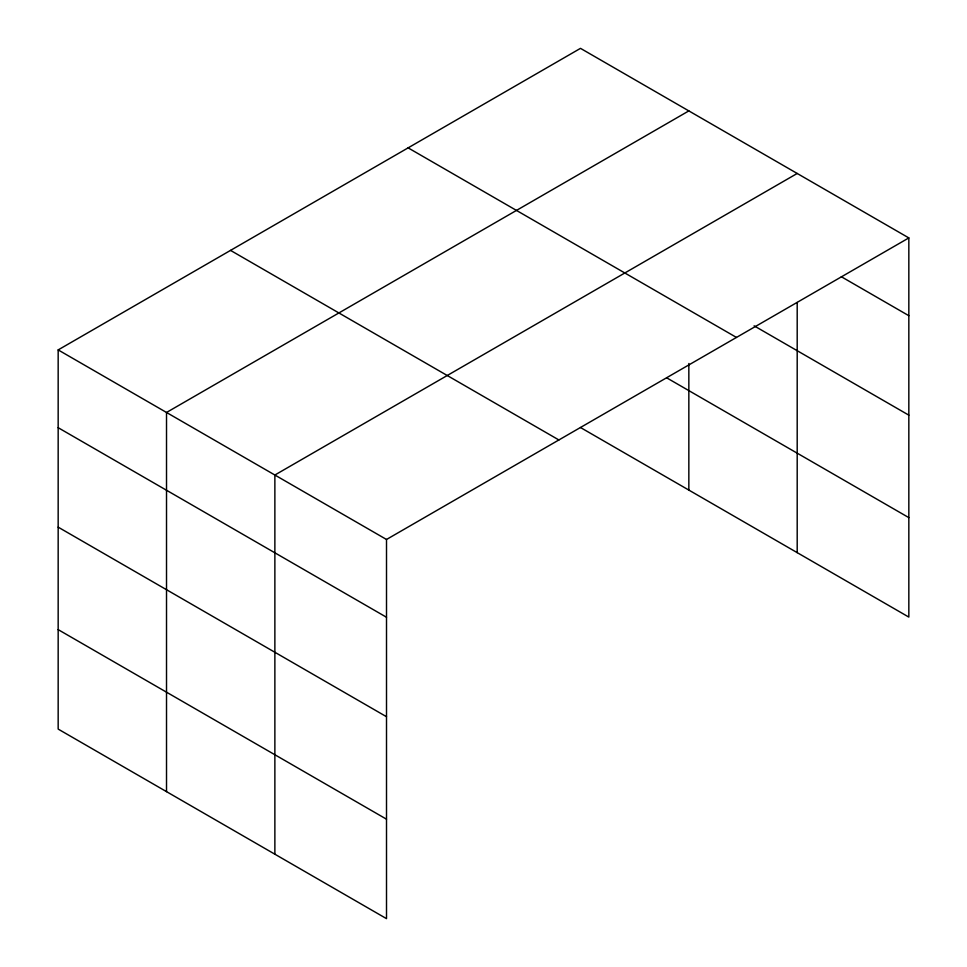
<?xml version="1.0" encoding="UTF-8"?>
<svg xmlns="http://www.w3.org/2000/svg" width="967" height="967" viewBox="0 0 967 967"><rect width="100%" height="100%" fill="white"/><g stroke="black" fill="none" stroke-linecap="round" stroke-linejoin="round"><path stroke-width="1.45" d="M908.835 237.918L580.49 48.35L58.165 349.909L58.165 729.082L386.51 918.65L386.51 539.477L908.835 237.918L908.835 617.091L580.49 427.523M688.842 110.903L166.517 412.474L166.517 791.647M797.195 173.468L274.87 475.027L274.87 854.199M841.338 276.731L908.835 315.701M754.115 325.831L908.835 415.157M408.122 147.866L736.467 337.435M666.65 377.807L908.835 517.623M230.533 250.393L558.878 439.961M58.165 349.909L386.51 539.477M58.165 427.692L386.51 617.26M58.165 527.148L386.51 716.716M58.165 629.626L386.51 819.194M797.195 302.478L797.195 552.64M688.842 363.495L688.842 490.076"/></g></svg>
